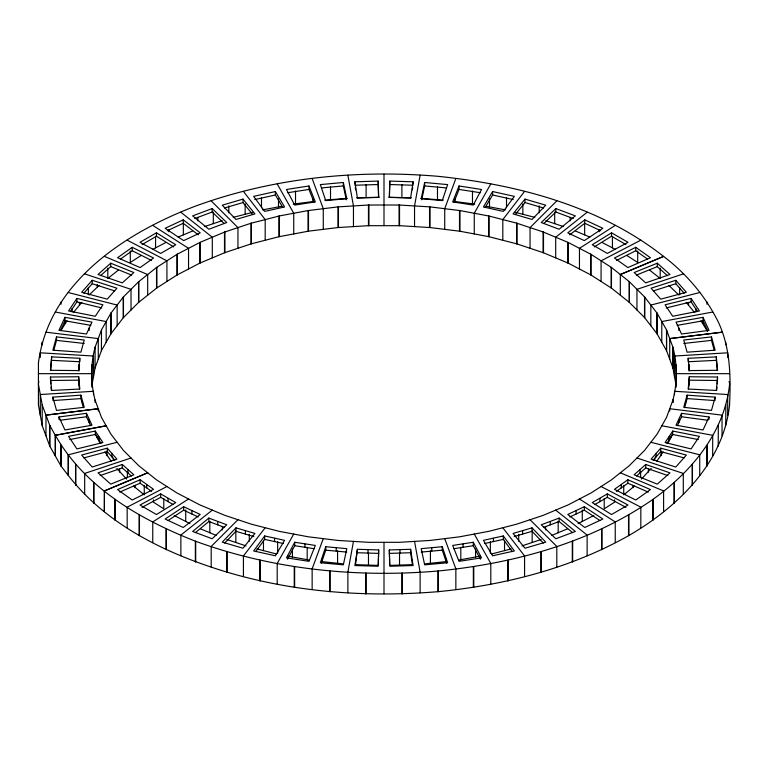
<?xml version="1.0" encoding="UTF-8"?>
<svg xmlns="http://www.w3.org/2000/svg" width="768" height="768" viewBox="0 0 768 768"><rect width="100%" height="100%" fill="white"/><g stroke="black" fill="none" stroke-linecap="round" stroke-linejoin="round"><path stroke-width="1.15" d="M729.6 404.659C723.466 463.133 677.27 507.446 628.858 535.526C570.614 568.406 504.576 585.158 438.355 591.648C362.074 598.003 283.997 591.59 211.21 567.12C157.277 549.13 103.709 521.174 68.304 475.459L68.266 454.81L117.168 442.262L123.475 450.451L138.806 465.754L156.528 479.846L177.005 492.998L199.738 504.835L224.496 515.232L251.395 524.198L279.379 531.379L308.074 536.765L338.026 540.451L368.467 542.314L399.533 542.314L429.974 540.451L459.494 536.832L489.034 531.283L516.605 524.198L543.13 515.376L568.262 504.835L590.995 492.998L611.194 480.048L629.203 465.754L644.534 450.451L657.168 434.074L666.499 417.504L672.883 400.214C677.434 382.819 677.434 364.512 672.883 347.117L666.49 329.827L657.158 313.258L644.525 296.88L629.194 281.578L611.472 267.485L590.995 254.333L568.262 242.496L543.13 231.955L516.605 223.133L489.034 216.048L459.926 210.566L429.974 206.88L399.091 205.008L368.467 205.018L338.026 206.88L308.074 210.566L279.379 215.952L251.002 223.248L224.496 232.099L200.083 242.333L177.005 254.333L156.528 267.485L138.547 281.789L123.264 297.11L110.832 313.258L101.501 329.837L95.117 347.117C90.566 364.512 90.566 382.819 95.117 400.214L101.51 417.504L110.842 434.074L117.149 442.262M378.672 549.936L378.182 566.246L354.922 565.546L357.389 549.293L378.672 549.936L378.317 565.027M389.818 181.085L389.328 197.395L410.611 198.038L413.078 181.786L389.818 181.085L389.434 197.347M51.658 356.88L50.438 370.301L78.691 370.589L79.805 358.301L51.658 356.88L50.736 370.397M78.97 370.963L79.526 364.819M91.872 385.622L95.117 367.786L101.501 350.496L110.986 333.696L123.264 317.779L138.547 302.458L156.806 287.952L177.005 275.002L199.738 263.165L224.87 252.624L251.395 243.802L278.966 236.717L308.506 231.168L338.026 227.549L368.467 225.686L399.533 225.686L429.974 227.549L459.926 231.235L488.621 236.621L516.605 243.802L543.504 252.768L568.262 263.165L590.995 275.002L611.472 288.154L629.194 302.246L644.525 317.549L650.832 325.738L650.851 305.069L699.734 292.522M368.016 549.773L368.026 553.056M689.309 376.742L688.195 389.03L716.342 390.451L717.562 377.03L689.309 376.742L688.474 389.405M716.65 390.538L716.957 387.187M717.264 383.827L717.562 377.03M355.45 565.507L357.389 549.293M412.368 189.878L412.723 187.555M38.4 363.341C48.394 282.634 125.376 232.781 195.331 206.17C272.582 177.888 356.189 169.392 437.914 176.304C517.69 184.57 599.539 206.083 663.581 256.397C686.419 273.725 705.446 296.131 718.214 321.85C730.502 347.808 730.867 376.733 729.552 404.918M38.4 384.01L38.861 381.466M347.875 572.102L353.462 541.392M420.125 175.229L414.538 205.939L414.538 226.608M98.294 411.024L98.275 408.73L45.984 415.123L49.786 425.482L55.306 435.302L106.186 425.789L55.344 435.302C85.19 488.045 140.842 519.869 195.706 541.296C272.986 569.539 356.621 577.987 438.355 570.979C513.898 563.453 590.074 543.014 653.078 499.306C691.229 471.955 724.742 432.298 729.6 383.99M424.656 182.486L421.21 198.682L442.262 200.611L447.658 184.598L424.656 182.486L424.656 185.933L421.709 199.814M56.515 336.912L52.867 350.189L80.918 352.176L84.25 340.022L56.515 336.912L56.515 340.358L53.779 350.314M336.221 547.843L336.259 551.126M687.082 395.155L683.75 407.309L711.485 410.419L715.133 397.142L687.082 395.155L687.082 398.592L684.576 407.712M325.738 546.72L320.342 562.742L343.344 564.845L346.79 548.65L325.738 546.72L325.738 550.166L321.418 562.982M323.27 538.627L312.144 568.838L312.144 589.507M455.856 178.493L444.73 208.704L444.73 229.373M667.958 443.414L672.24 434.285M459.043 185.99L452.688 201.888L473.28 205.075L481.536 189.475L459.043 185.99L459.043 189.437L453.965 202.157M64.963 317.347L58.934 330.336L86.467 334.003L91.987 322.118L64.963 317.347L64.963 320.794L60.442 330.538M304.944 544.003L305.011 547.296M681.533 413.328L676.013 425.213L703.037 429.984L709.066 416.995L681.533 413.328L681.533 416.765L677.395 425.683M294.72 542.256L286.464 557.856L308.957 561.341L315.312 545.443L294.72 542.256L294.72 545.702L287.558 559.229M60.989 330.48L67.037 320.774M293.731 534.058L277.2 563.434L277.2 584.102M490.8 183.898L474.269 213.274L474.269 233.942M656.813 461.194L663.158 451.939M492.614 191.549L483.418 206.976L503.309 211.382L514.358 196.368L492.614 191.549L492.614 194.995L485.251 207.331M76.906 298.406L68.563 310.954L95.28 316.272L102.922 304.781L76.906 298.406L76.906 301.853L70.483 311.51M274.541 538.301L274.637 541.594M672.72 431.059L665.078 442.55L691.094 448.925L699.437 436.378L672.72 431.059L672.72 434.506L666.989 443.126M264.691 535.949L253.642 550.963L275.386 555.782L284.582 540.355L264.691 535.949L264.691 539.395L255.715 551.597M73.584 312.278L81.85 302.294M265.19 527.731L243.427 555.946L243.427 576.614M524.573 191.386L502.81 219.6L502.81 240.269M641.405 479.098L651.197 468.47M524.995 199.104L513.053 213.888L532.042 219.475L545.741 205.2L524.995 199.104L524.995 202.55L515.29 214.56M92.218 280.282L81.638 292.262L107.251 299.155L116.928 288.192L92.218 280.282L92.218 283.728L83.904 293.146M245.328 530.794L245.453 534.096M660.749 448.176L651.072 459.139L675.782 467.05L686.362 455.069L660.749 448.176L660.749 451.613L653.146 460.234M235.958 527.856L222.259 542.131L243.005 548.227L254.947 533.443L235.958 527.856L235.958 531.302L224.678 543.053M89.165 294.97L99.053 285.446M237.946 519.715L211.2 546.461L211.2 567.13M556.8 200.87L530.054 227.616L530.054 248.285M623.731 494.89L634.416 486.086M555.821 208.57L541.267 222.547L559.142 229.248L575.357 215.885L555.821 208.57L555.821 212.006L543.84 223.526M110.717 263.184L98.035 274.464L122.256 282.864L133.862 272.544L110.717 263.184L110.717 266.63L100.57 275.654M217.642 521.568L217.795 524.87M645.744 464.467L634.138 474.787L657.283 484.147L669.965 472.867L645.744 464.467L645.744 467.914L636.624 476.016M208.858 518.083L192.643 531.446L212.179 538.762L226.733 524.784L208.858 518.083L208.858 521.52L195.35 532.656M118.33 270.125L107.818 278.486L107.818 268.147M212.304 510.106L180.864 535.085L180.864 555.754M587.136 212.246L555.696 237.226L555.696 257.894M584.774 219.84L567.773 232.867L584.333 240.614L602.87 228.298L584.774 219.84L584.774 223.286L569.654 234.864M132.221 247.306L117.562 257.75L140.131 267.571L153.542 258.01L132.221 247.306L132.221 250.742L120.49 259.104M191.77 510.72L191.952 514.032M627.869 479.76L614.458 489.331L635.779 500.026L650.438 489.581L627.869 479.76L627.869 483.206L616.368 491.405M183.667 506.717L165.13 519.034L183.226 527.491L200.227 514.464L183.667 506.717L183.667 510.163L168.058 520.531M141.274 255.418L130.301 262.454L130.301 250.973M152.746 521.942L188.544 498.998M615.254 225.389L579.456 248.333L579.456 269.002M611.53 232.8L592.253 244.733L607.325 253.43L627.994 242.304L611.53 232.8L611.53 236.246L594.278 246.922M156.47 232.8L140.006 242.304L160.675 253.43L175.747 244.733L156.47 232.8L156.47 236.246L173.722 246.922M142.07 244.56L156.47 236.246M168.01 498.365L168.211 501.696M607.325 493.901L592.253 502.598L611.53 514.531L627.994 505.027L607.325 493.901L607.325 497.347L595.075 504.413M160.675 493.901L140.006 505.027L156.47 514.531L175.747 502.598L160.675 493.901L160.675 497.347L172.925 504.413M142.08 507.36L160.675 497.347M152.506 249.456L165.802 242.544M166.925 486.509L127.171 507.178L127.171 527.846M640.829 240.154L601.075 260.822L601.075 281.491M578.083 523.651L593.818 515.472M635.779 247.306L614.458 258.01L627.869 267.571L650.438 257.75L635.779 247.306L635.779 250.742L647.51 259.104M616.589 260.381L635.779 250.742M183.226 219.84L165.13 228.298L183.667 240.614L200.227 232.867L183.226 219.84L183.226 223.286L198.346 234.864M167.261 230.746L183.226 223.286M146.621 484.646L146.842 487.987M584.333 506.717L567.773 514.464L584.774 527.491L602.87 519.034L584.333 506.717L584.333 510.163L599.942 520.531M569.837 516.941L584.333 510.163M140.131 479.76L117.562 489.581L132.221 500.026L153.542 489.331L140.131 479.76L140.131 483.206L151.632 491.405M119.712 492.096L140.131 483.206M178.176 237.053L192.643 230.976M620.314 274.531L663.619 256.397L620.323 274.541L620.323 295.21M551.894 535.382L567.6 528.787M657.293 263.203L634.138 272.544L645.725 282.874L669.965 274.483L657.293 263.203L657.293 266.64L667.43 275.674M636.336 275.098L657.293 266.64M212.179 208.57L192.643 215.885L208.858 229.248L226.733 222.547L212.179 208.57L212.179 212.006L224.16 223.526M194.813 218.515L212.179 212.006M127.834 469.709L128.064 473.069M559.142 518.083L541.267 524.784L555.821 538.762L575.357 531.446L559.142 518.083L559.142 521.52L572.65 532.656M543.504 527.386L559.142 521.52M122.275 464.458L98.035 472.848L110.707 484.128L133.862 474.787L122.275 464.458L122.275 467.904L131.376 476.016M100.243 475.536L122.275 467.904M204.451 226.598L222.163 220.694M683.318 273.917L636.95 289.344L636.95 310.013M131.05 457.987L84.682 473.414L84.682 494.083M522.077 545.856L541.133 539.51M675.802 280.301L651.072 288.192L660.73 299.165L686.352 292.282L675.802 280.301L675.802 283.747L684.096 293.155M653.318 290.918L675.802 283.747M243.005 199.104L222.259 205.2L235.958 219.475L254.947 213.888L243.005 199.104L243.005 202.55L252.71 214.56M224.448 208.003L243.005 202.55M532.042 527.856L513.053 533.443L524.995 548.227L545.741 542.131L532.042 527.856L532.042 531.302L543.322 543.053M514.109 536.582L532.042 531.302M111.85 453.725L112.099 457.094M107.27 448.166L81.648 455.05L92.198 467.03L116.928 459.139L107.27 448.166L107.27 451.613L114.854 460.234M83.875 457.901L107.27 451.613M233.165 217.363L252.778 212.323M491.434 553.997L511.075 548.947M691.104 298.416L665.078 304.781L672.71 316.272L699.427 310.973L691.104 298.416L691.104 301.862L697.507 311.52M666.211 307.949L691.104 301.862M275.386 191.549L253.642 196.368L264.691 211.382L284.582 206.976L275.386 191.549L275.386 194.995L282.749 207.331M254.794 199.555L275.386 194.995M503.309 535.949L483.418 540.355L492.614 555.782L514.358 550.963L503.309 535.949L503.309 539.395L512.285 551.597M484.522 543.552L503.309 539.395M98.842 436.858L99.101 440.246M95.29 431.059L68.573 436.358L76.896 448.915L102.922 442.55L95.29 431.059L95.29 434.506L101.011 443.117M69.734 439.574L95.29 434.506M262.627 209.866L281.914 206.246M293.251 204.115L313.027 201.542L313.027 199.248M712.694 312.029L661.786 321.552L661.786 342.221L666.595 350.746L672.883 367.786L676.128 385.622M458.467 560.102L480.115 556.195M703.046 317.366L676.013 322.118L681.514 334.013L709.056 330.355L703.046 317.366L703.046 320.813L707.549 330.547M677.194 325.363L703.046 320.813M308.957 185.99L286.464 189.475L294.72 205.075L315.312 201.888L308.957 185.99L308.957 189.437L314.035 202.157M287.645 192.73L308.957 189.437M679.037 328.022L678.768 330.365M88.963 419.309L89.232 422.707M473.28 542.256L452.688 545.443L459.043 561.341L481.536 557.856L473.28 542.256L473.28 545.702L480.442 559.229M453.83 548.707L473.28 545.702M58.944 416.976L86.486 413.318L91.987 425.213L64.954 429.965L58.944 416.976L58.944 419.27M60.096 420.269L86.486 416.765L90.614 425.683M324.691 200.112L347.126 198.394M669.706 338.602L722.016 332.208L669.725 338.602L669.725 359.27M98.275 408.73L45.955 415.152L42.23 405.043L38.419 384.25M424.483 563.904L445.613 561.677L445.613 558.23M711.485 336.912L683.75 340.022L687.082 352.176L715.133 350.189L711.485 336.912L711.485 340.358L714.221 350.314M683.75 343.469L711.485 340.358M343.344 182.486L320.342 184.598L325.738 200.611L346.79 198.682L343.344 182.486L343.344 185.933L346.291 199.814M321.494 187.93L343.344 185.933M82.31 401.251L82.589 404.669M442.262 546.72L421.21 548.65L424.656 564.845L447.658 562.742L442.262 546.72L442.262 550.166L446.582 562.982M421.21 552.096L442.262 550.166M52.867 397.142L80.918 395.155L84.25 407.309L56.515 410.419L52.867 397.142L52.867 399.437M52.867 400.579L80.918 398.592L83.424 407.712M356.621 197.818L379.229 197.242M389.971 565.421L412.598 564.624M688.195 358.301L716.342 356.88L717.562 370.301L689.309 370.589L688.195 358.301L688.195 361.747L716.342 360.326L716.342 356.88M354.922 181.786L378.182 181.085L378.672 197.395L357.389 198.038L354.922 181.786L354.922 184.08M354.922 185.232L378.182 184.531L378.182 181.085M78.97 382.896L79.248 386.333M689.03 364.435L688.752 367.891M389.328 549.936L410.611 549.293L413.078 565.546L389.818 566.246L389.328 549.936L389.683 565.027M389.328 553.382L410.611 552.739L412.55 565.507M50.438 377.03L78.691 376.742L79.805 389.03L51.658 390.451L50.438 377.03L50.736 383.827M50.438 380.477L78.691 380.189L79.526 389.405M388.771 197.242L411.379 197.818M38.4 373.67L91.891 373.67M676.109 373.67L729.6 373.67M355.402 564.624L378.029 565.421M689.309 380.189L717.562 380.477M389.818 184.531L413.078 185.232M78.97 364.435L79.248 367.891M689.03 382.896L688.752 386.333M357.389 552.739L378.672 553.382M51.658 360.326L79.805 361.747L79.805 358.301M420.874 198.394L443.309 200.112M322.387 558.23L322.387 561.677L343.517 563.904M687.082 398.592L715.133 400.579M424.656 185.933L446.506 187.93M685.69 401.251L685.411 404.669M325.738 550.166L346.79 552.096M56.515 340.358L84.25 343.469M474.749 204.115L454.973 201.542L454.973 199.248M45.955 332.179L98.275 338.602L98.275 359.27M287.885 556.195L309.533 560.102M681.533 416.765L707.914 420.288M459.043 189.437L480.355 192.73M88.954 328.022L89.232 330.365M679.046 419.309L678.768 422.707M294.72 545.702L314.17 548.707M64.963 320.794L90.806 325.363M486.086 206.246L505.373 209.866M55.315 312.01L106.186 321.552L106.186 342.221M661.814 425.779L712.685 435.322L712.685 455.99M672.72 434.506L698.275 439.584M492.614 194.995L513.206 199.555M669.158 436.867L668.899 440.246M264.691 539.395L283.478 543.552M76.906 301.853L101.789 307.949M515.222 212.323L534.835 217.363M68.275 292.512L117.149 305.069L117.149 325.738M650.851 442.262L699.725 454.819L699.725 475.488M256.925 548.947L276.566 553.997M660.749 451.613L684.134 457.91M524.995 202.55L543.552 208.003M656.16 453.725L655.91 457.094M235.958 531.302L253.891 536.582M92.218 283.728L114.682 290.918M545.837 220.694L563.549 226.598M84.701 273.898L131.03 289.344L131.03 310.013M636.97 457.987L683.299 473.434L683.299 494.102M226.867 539.51L245.923 545.856M645.744 467.914L667.766 475.546M555.821 212.006L573.187 218.515M640.176 469.709L639.936 473.069M208.858 521.52L224.496 527.386M110.717 266.63L131.664 275.098M575.357 230.976L589.824 237.053M104.4 256.387L147.677 274.541L147.677 295.21M620.323 472.79L663.6 490.944L663.6 511.613M200.4 528.787L216.106 535.382M627.869 483.206L648.288 492.096M584.774 223.286L600.739 230.746M621.379 484.646L621.158 487.987M183.667 510.163L198.163 516.941M132.221 250.742L151.411 260.381M602.198 242.544L615.494 249.456M127.171 240.154L166.925 260.822L166.925 281.491M601.075 486.509L640.829 507.178L640.829 527.846M174.182 515.472L189.917 523.651M607.325 497.347L625.92 507.36M611.53 236.246L625.93 244.56M599.99 498.365L599.789 501.696M626.726 255.418L637.699 262.454L637.699 250.973M152.746 225.389L188.544 248.333L188.544 269.002M579.456 498.998L615.254 521.942M576.23 510.72L576.048 514.032M668.957 285.466L678.826 294.998M649.67 270.125L660.182 278.486L660.182 268.147M180.864 212.246L212.304 237.226L212.304 257.894M555.696 510.106L587.136 535.085L587.136 555.754M133.594 486.086L144.269 494.899M550.358 521.568L550.205 524.87M211.2 200.87L237.946 227.616L237.946 248.285M530.054 519.715L556.8 546.461L556.8 567.13M686.16 302.314L694.406 312.298M116.813 468.47L126.595 479.098M522.672 530.794L522.547 534.096M650.851 325.738L657.005 333.686L661.786 342.221M243.427 191.386L265.19 219.6L265.19 240.269M502.81 527.731L524.573 555.946L524.573 576.614M700.963 320.794L707.558 331.488M104.861 451.939L111.187 461.194M38.448 363.082L38.419 404.918L42.23 425.712L49.786 446.15L60.998 466.032L68.266 475.478L68.304 454.79M493.459 538.301L493.363 541.594M277.2 183.898L293.731 213.274L293.731 233.942M474.269 534.058L490.8 563.434L490.8 584.102M95.779 434.294L100.051 443.414M463.056 544.003L462.989 547.296M312.144 178.493L323.27 208.704L323.27 229.373M444.73 538.627L455.856 568.838L455.856 589.507M431.779 547.843L431.741 551.126M729.158 381.466L729.581 383.75M347.875 175.229L353.462 205.939L353.462 226.608M414.538 541.392L420.125 572.102M355.277 187.555L355.632 189.878M716.342 360.326L717.264 370.397M688.474 364.819L689.03 370.963M399.984 549.773L399.974 553.056M51.043 387.187L51.35 390.538M378.182 184.531L378.566 197.347M727.68 357.408L727.709 352.81L674.506 356.035L674.506 376.704M727.709 415.19L727.68 394.522L674.506 391.296L674.506 394.742M725.77 342.288L725.818 344.832M725.837 404.794L725.741 425.712M722.045 435.821L722.026 415.152L669.725 408.73L669.725 411.024M718.33 425.251L718.195 446.16M715.133 397.142L715.133 399.437M709.066 416.995L709.066 419.29M707.155 445.152L707.155 465.821M707.002 301.968L707.002 304.262M706.973 445.382L706.973 466.051M703.152 320.179L703.152 323.626M695.885 308.438L695.866 311.894M692.448 464.256L692.448 484.925M692.227 464.477L692.227 485.146M688.598 302.458L688.598 304.752M679.661 287.76L679.642 294.662M676.109 364.704L676.109 387.226M674.352 482.381L674.352 503.05M674.093 482.582L674.093 503.251M672.95 347.376L672.95 368.045M672.95 399.955L672.95 402.259M672.883 347.117L672.883 367.786M672.883 400.214L672.883 402.509M670.618 436.378L670.618 438.672M666.595 330.077L666.595 350.746M666.49 329.827L666.49 350.496M661.027 451.133L661.027 455.731M657.158 313.258L657.158 333.926M657.005 313.018L657.005 333.686M654.71 458.179L654.71 460.474M653.078 499.306L653.078 519.974M652.781 499.488L652.781 520.157M648.394 468.662L648.394 472.109M644.726 297.101L644.726 317.77M644.525 296.88L644.525 317.549M640.627 471.84L640.627 477.581M632.861 485.347L632.861 487.642M629.434 281.789L629.434 302.458M629.194 281.578L629.194 302.246M628.858 514.858L628.858 535.526M628.531 515.021L628.531 535.69M623.731 485.712L623.731 493.747M615.235 521.933L615.254 542.611M614.602 499.853L614.602 502.147L604.214 508.81L604.214 498.48M612.432 236.381L612.432 247.862M611.472 267.485L611.472 288.154M611.194 267.283L611.194 287.952M601.958 528.854L601.958 549.523M601.603 529.008L601.603 549.677M599.136 229.469L599.136 231.763M590.995 254.333L590.995 275.002M590.688 254.16L590.688 274.829M584.659 223.402L584.659 234.883M582.278 509.99L582.278 521.472M572.669 541.162L572.669 561.83M572.285 541.286L572.285 561.955M570.182 217.325L570.182 220.771M568.262 242.496L568.262 263.165M567.917 242.333L567.917 263.002M558.173 521.261L558.173 532.742M554.688 212.16L554.688 223.642M545.616 526.531L545.616 529.978M543.504 232.099L543.504 252.768M543.13 231.955L543.13 252.624M541.306 551.626L541.306 572.294M540.902 551.731L540.902 572.4M539.194 205.853L539.194 212.736M532.166 531.014L532.166 542.496M522.854 203.942L522.854 214.282M518.717 534.346L518.717 541.238M516.998 223.248L516.998 243.917M516.605 223.133L516.605 243.802M508.224 560.15L508.224 580.819M507.802 560.227L507.802 580.896M506.506 197.443L506.506 207.782M504.528 540.288L504.528 550.627M490.339 541.642L490.339 553.123M489.494 198.845L489.494 206.89M489.034 216.048L489.034 236.717M488.621 215.952L488.621 236.621M475.574 549.005L475.574 557.04M473.779 566.621L473.779 587.29M473.347 566.678L473.347 587.347M472.474 191.059L472.474 203.693M460.8 547.181L460.8 559.814M459.926 210.566L459.926 231.235M459.494 210.499L459.494 231.168M438.355 570.979L438.355 591.648M437.914 571.008L437.914 591.677M437.482 186.768L437.482 199.402M430.416 550.915L430.416 563.539M429.974 206.88L429.974 227.549M429.542 206.842L429.542 227.51M420.125 572.093L420.125 592.771M413.078 181.786L413.078 184.08M410.611 549.293L410.611 552.739M402.336 573.187L402.336 593.856M401.894 184.608L401.894 197.242M401.894 573.187L401.894 593.856M399.533 205.018L399.533 225.686M399.533 552.787L399.533 565.421M399.091 205.008L399.091 225.677M384 174.134L384 225.686M384 542.314L384 593.866M368.909 205.008L368.909 225.677M368.467 205.018L368.467 225.686M368.467 552.787L368.467 565.421M366.106 184.608L366.106 197.242M366.106 573.197L366.106 593.866M365.674 573.168L365.674 593.837M347.875 572.093L347.875 592.771M338.458 206.842L338.458 227.51M338.026 206.88L338.026 227.549M337.584 550.915L337.584 563.539M330.518 186.768L330.518 199.402M330.086 571.027L330.086 591.696M329.654 570.97L329.654 591.638M308.506 210.499L308.506 231.168M308.074 210.566L308.074 231.235M307.2 547.181L307.2 559.814M295.526 191.059L295.526 203.693M294.643 566.688L294.643 587.357M294.23 566.611L294.23 587.28M292.426 549.005L292.426 557.04M279.379 215.952L279.379 236.621M278.966 216.048L278.966 236.717M278.506 198.845L278.506 206.89M277.661 541.642L277.661 553.123M263.472 540.288L263.472 550.627M261.494 197.443L261.494 207.782M260.189 560.237L260.189 580.906M259.786 560.131L259.786 580.8M251.395 223.133L251.395 243.802M251.002 223.248L251.002 243.917M249.283 534.346L249.283 541.238M245.146 203.942L245.146 214.282M235.834 531.014L235.834 542.496M228.806 205.853L228.806 212.736M227.088 551.741L227.088 572.41M226.704 551.616L226.704 572.285M224.87 231.955L224.87 252.624M224.496 232.099L224.496 252.768M222.384 526.531L222.384 529.978M213.312 212.16L213.312 223.642M209.827 521.261L209.827 532.742M200.083 242.333L200.083 263.002M199.738 242.496L199.738 263.165M197.818 217.325L197.818 220.771M195.706 541.296L195.706 561.965M195.35 541.152L195.35 561.821M185.722 509.99L185.722 521.472M183.341 223.402L183.341 234.883M177.312 254.16L177.312 274.829M177.005 254.333L177.005 275.002M168.864 229.469L168.864 231.763M166.387 529.018L166.387 549.686M166.061 528.845L166.061 549.514M163.786 498.48L163.786 508.81L153.398 502.147L153.398 499.853M156.806 267.283L156.806 287.952M156.528 267.485L156.528 288.154M155.568 236.381L155.568 247.862M152.765 521.933L152.746 542.611M144.269 485.712L144.269 493.747M139.45 515.03L139.45 535.699M139.162 514.848L139.162 535.517M138.797 281.578L138.797 302.246M138.547 281.789L138.547 302.458M135.149 485.347L135.149 487.642M127.392 471.83L127.373 477.581M123.466 296.88L123.466 317.549M123.264 297.11L123.264 317.779M119.616 468.662L119.616 472.109M115.2 499.498L115.2 520.166M114.941 499.296L114.941 519.965M113.309 458.179L113.29 460.483M110.986 313.027L110.986 333.696M110.832 313.258L110.832 333.926M106.982 451.133L106.982 455.731M101.501 329.837L101.395 350.746M97.382 436.378L97.382 438.672M97.306 284.544L97.306 286.838M95.117 347.117L95.05 368.045M95.05 399.955L95.117 402.509M93.878 482.573L93.878 503.242M93.658 482.352L93.658 503.021M93.494 376.704L93.494 356.035L40.291 352.81L40.32 357.408M93.494 394.742L93.494 391.296L40.291 394.522L40.291 415.19M91.891 364.704L91.891 387.226M88.358 287.75L88.358 294.643M86.486 413.318L86.486 416.765M80.918 395.155L80.918 398.592M79.411 302.438L79.411 304.733M78.691 376.742L78.691 380.189M75.744 464.467L75.744 485.136M75.571 464.237L75.571 484.906M72.134 308.429L72.134 311.875M64.858 320.16L64.858 323.606M61.027 301.949L61.027 304.243M60.998 445.363L60.998 466.032M60.864 445.123L60.864 465.792M55.344 435.302L55.344 455.971L55.306 435.302M49.786 425.482L49.786 446.15M49.69 425.232L49.69 445.901M45.984 415.123L45.955 435.821M42.259 342.288L42.259 344.582M42.182 404.794L42.23 425.712M42.163 342.538L42.163 344.832M147.677 472.79L104.419 490.934L104.381 511.603L104.419 490.934L147.686 472.8"/></g></svg>
